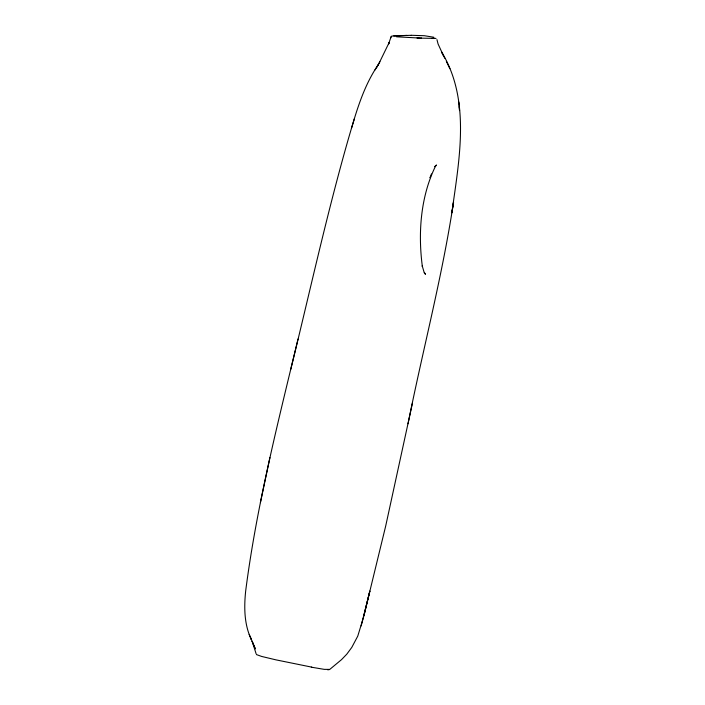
<?xml version="1.0" encoding="UTF-8"?>
<svg xmlns="http://www.w3.org/2000/svg" width="705" height="705" viewBox="0 0 705 705"><rect width="100%" height="100%" fill="white"/><g stroke="black" fill="none" stroke-linecap="round" stroke-linejoin="round"><path stroke-width="1.06" d="M298.012 339.035C278.052 422.462 256.585 505.846 245.666 591.072C243.965 607.278 244.133 624.524 251.341 639.505L249.191 634.385M260.392 502.656L269.927 457.589M412.478 402.996L385.67 526.124L363.463 617.448L357.761 636.121L351.769 647.428L346.798 654.161L341.511 659.651L329.764 669.406L324.238 669.362L311.328 667.177M408.019 423.793C422.797 349.786 442.299 276.633 453.562 201.956L451.861 212.857C459.043 160.097 471.116 100.471 441.656 52.091L444.776 58.242M290.707 369.499C309.786 292.214 326.688 214.329 348.693 137.783C356.06 112.562 363.198 86.662 378.25 64.737L374.998 69.962M364.08 615.121L369.843 591.037L361.171 625.917M378.7 64.014L389.072 42.705L388.499 44.23L391.31 36.166M351.557 128.072L354.395 118.74M391.002 37.021L390.64 38.07M434.782 166.68L436.483 165.023L435.064 166.503L435.822 165.543C420.603 196.201 417.924 232.72 422.339 266.349L422.233 265.847L423.934 271.742L425.494 274.298L424.137 272.685M430.226 177.211L430.041 177.704L431.451 173.941M376.84 67.019L379.898 61.723M392.095 36.061L396.025 35.84M436.007 38.405L421.493 38.158M393.787 35.902L406.776 35.409M396.113 35.805L411.244 35.312M411.226 35.285L424.419 35.717L433.875 37.259M432.165 38.414L434.412 38.405M329.103 669.724L327.534 669.75M416.999 37.991L421.546 38.158L396.536 36.801M311.716 667.124L275.937 659.854L261.643 656.443L256.391 654.557M449.869 68.676L446.336 61.37M443.198 55.14L438.069 43.966L436.95 39.612M250.619 637.796L255.325 648.9L252.126 641.242L256.109 653.729M458.814 102.102L459.545 110.597L459.211 106.755"/></g></svg>
